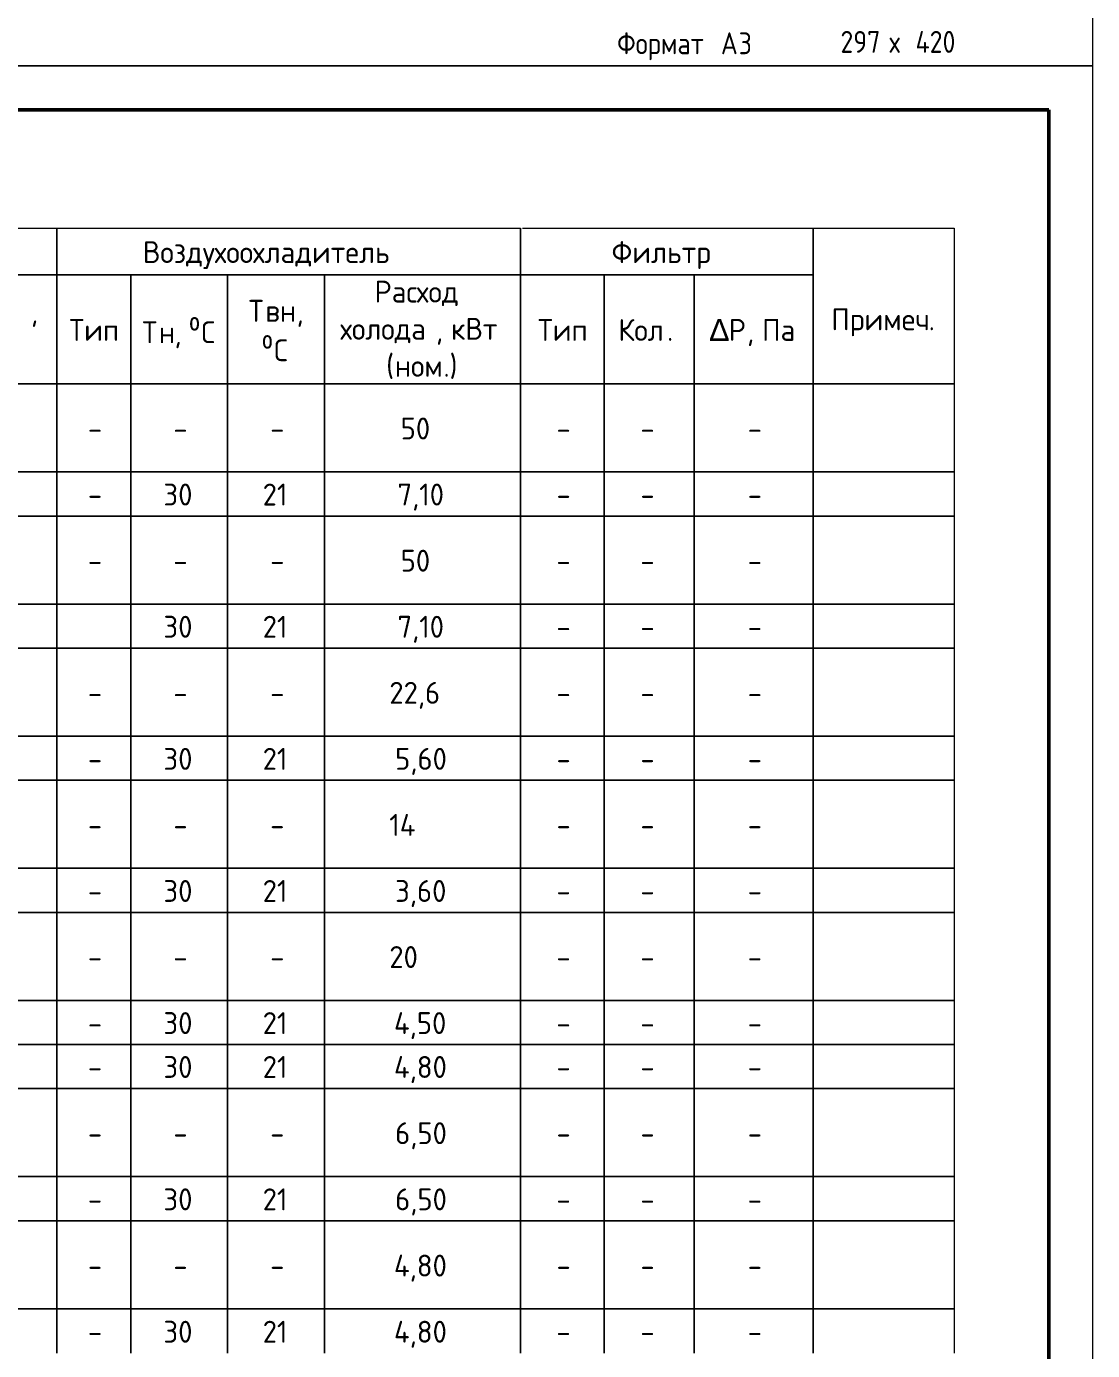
# Model space of a CAD drawing. Header units: millimetres. Extents: x -88595 to 880822, y -1054509 to -148035.
# Drawn here: x -28280 to -16117, y -261909 to -246796 of the extents above; entities that cross this region are included whole.
import ezdxf

# ---------------------------------------------------------------- set-up
doc = ezdxf.new("R2010")
doc.units = ezdxf.units.MM
for name, color, linetype, lineweight in [('Аннотация', 7, 'Continuous', 20), ('Линии', 7, 'Continuous', 9), ('Основная надпись', 7, 'Continuous', 30)]:
    doc.layers.add(name, color=color, linetype=linetype, lineweight=lineweight)
doc.styles.add('$0$Segoe UI Symbol', font='seguisym.ttf', dxfattribs={"height": 2.5})
doc.styles.add('$5$GOST Common_1', font='GOST_Common.ttf', dxfattribs={"height": 2.5})
doc.styles.add('$8$GOST Common', font='GOST_Common.ttf', dxfattribs={"width": 0.9, "height": 2.5})
doc.styles.add('$9$GOST Common', font='GOST_Common.ttf', dxfattribs={"height": 2.5})

msp = doc.modelspace()

# ---------------------------------------------------------------- linework, layer by layer
at = {"layer": 'Линии', "color": 7}
for p, q in [((-30569, -249100), (-27935, -249100)), ((-27935, -249100), (-27935, -249629)), ((-27935, -249100), (-27390, -249100)), ((-27935, -249629), (-27935, -249100)), ((-27390, -249100), (-26285, -249100)), ((-26285, -249100), (-25180, -249100)), ((-25180, -249100), (-22645, -249100)), ((-22645, -249100), (-22645, -249629)), ((-22645, -249629), (-22645, -249100)), ((-22620, -249100), (-20863, -249100)), ((-20863, -249100), (-19306, -249100)), ((-19306, -249100), (-19306, -249629)), ((-19306, -249100), (-17695, -249100)), ((-19306, -249629), (-19306, -249100)), ((-17695, -249100), (-17695, -249629)), ((-27935, -249629), (-30569, -249629)), ((-30569, -249629), (-27935, -249629)), ((-27090, -249629), (-27935, -249629)), ((-27935, -249629), (-27935, -250876)), ((-27935, -249629), (-27090, -249629)), ((-27935, -250876), (-27935, -249629)), ((-25985, -249629), (-27090, -249629)), ((-27090, -249629), (-27090, -250876)), ((-27090, -249629), (-25985, -249629)), ((-27090, -250876), (-27090, -249629)), ((-24880, -249629), (-25985, -249629)), ((-25985, -249629), (-25985, -250876)), ((-25985, -249629), (-24880, -249629)), ((-25985, -250876), (-25985, -249629)), ((-22645, -249629), (-24880, -249629)), ((-24880, -249629), (-24880, -250876)), ((-24880, -249629), (-22645, -249629)), ((-24880, -250876), (-24880, -249629)), ((-21688, -249629), (-22645, -249629)), ((-22645, -249629), (-22645, -250876)), ((-22645, -249629), (-21688, -249629)), ((-22645, -250876), (-22645, -249629)), ((-20663, -249629), (-21688, -249629)), ((-21688, -249629), (-21688, -250876)), ((-21688, -249629), (-20663, -249629)), ((-21688, -250876), (-21688, -249629)), ((-19306, -249629), (-20663, -249629)), ((-20663, -249629), (-20663, -250876)), ((-20663, -249629), (-19306, -249629)), ((-20663, -250876), (-20663, -249629)), ((-19306, -250876), (-19306, -249629)), ((-19306, -249629), (-19306, -250876)), ((-17695, -249629), (-17695, -250876)), ((-27935, -250876), (-30569, -250876)), ((-30569, -250876), (-27935, -250876)), ((-27090, -250876), (-27935, -250876)), ((-27935, -250876), (-27935, -251881)), ((-27935, -250876), (-27090, -250876)), ((-27935, -251881), (-27935, -250876)), ((-25985, -250876), (-27090, -250876)), ((-27090, -250876), (-27090, -251881)), ((-27090, -250876), (-25985, -250876)), ((-27090, -251881), (-27090, -250876)), ((-24880, -250876), (-25985, -250876)), ((-25985, -250876), (-25985, -251881)), ((-25985, -250876), (-24880, -250876)), ((-25985, -251881), (-25985, -250876)), ((-22645, -250876), (-24880, -250876)), ((-24880, -250876), (-24880, -251881)), ((-24880, -250876), (-22645, -250876)), ((-24880, -251881), (-24880, -250876)), ((-21688, -250876), (-22645, -250876)), ((-22645, -250876), (-22645, -251881)), ((-22645, -250876), (-21688, -250876)), ((-22645, -251881), (-22645, -250876)), ((-20663, -250876), (-21688, -250876)), ((-21688, -250876), (-21688, -251881)), ((-21688, -250876), (-20663, -250876)), ((-21688, -251881), (-21688, -250876)), ((-19306, -250876), (-20663, -250876)), ((-20663, -250876), (-20663, -251881)), ((-20663, -250876), (-19306, -250876)), ((-20663, -251881), (-20663, -250876)), ((-17695, -250876), (-19306, -250876)), ((-19306, -250876), (-19306, -251881)), ((-19306, -250876), (-17695, -250876)), ((-19306, -251881), (-19306, -250876)), ((-17695, -250876), (-17695, -251881)), ((-27935, -251881), (-30569, -251881)), ((-30569, -251881), (-27935, -251881)), ((-27090, -251881), (-27935, -251881)), ((-27935, -251881), (-27935, -252384)), ((-27935, -251881), (-27090, -251881)), ((-27935, -252384), (-27935, -251881)), ((-25985, -251881), (-27090, -251881)), ((-27090, -251881), (-27090, -252384)), ((-27090, -251881), (-25985, -251881)), ((-27090, -252384), (-27090, -251881)), ((-24880, -251881), (-25985, -251881)), ((-25985, -251881), (-25985, -252384)), ((-25985, -251881), (-24880, -251881)), ((-25985, -252384), (-25985, -251881)), ((-22645, -251881), (-24880, -251881)), ((-24880, -251881), (-24880, -252384)), ((-24880, -251881), (-22645, -251881)), ((-24880, -252384), (-24880, -251881)), ((-21688, -251881), (-22645, -251881)), ((-22645, -251881), (-22645, -252384)), ((-22645, -251881), (-21688, -251881)), ((-22645, -252384), (-22645, -251881)), ((-20663, -251881), (-21688, -251881)), ((-21688, -251881), (-21688, -252384)), ((-21688, -251881), (-20663, -251881)), ((-21688, -252384), (-21688, -251881)), ((-19306, -251881), (-20663, -251881)), ((-20663, -251881), (-20663, -252384)), ((-20663, -251881), (-19306, -251881)), ((-20663, -252384), (-20663, -251881)), ((-17695, -251881), (-19306, -251881)), ((-19306, -251881), (-19306, -252384)), ((-19306, -251881), (-17695, -251881)), ((-19306, -252384), (-19306, -251881)), ((-17695, -251881), (-17695, -252384)), ((-27935, -252384), (-30569, -252384)), ((-30569, -252384), (-27935, -252384)), ((-27090, -252384), (-27935, -252384)), ((-27935, -252384), (-27090, -252384)), ((-27935, -252384), (-27935, -253389)), ((-27935, -253389), (-27935, -252384)), ((-25985, -252384), (-27090, -252384)), ((-27090, -252384), (-25985, -252384)), ((-27090, -252384), (-27090, -253389)), ((-27090, -253389), (-27090, -252384)), ((-24880, -252384), (-25985, -252384)), ((-25985, -252384), (-24880, -252384)), ((-25985, -252384), (-25985, -253389)), ((-25985, -253389), (-25985, -252384)), ((-22645, -252384), (-24880, -252384)), ((-24880, -252384), (-22645, -252384)), ((-24880, -252384), (-24880, -253389)), ((-24880, -253389), (-24880, -252384)), ((-21688, -252384), (-22645, -252384)), ((-22645, -252384), (-22645, -253389)), ((-22645, -252384), (-21688, -252384)), ((-22645, -253389), (-22645, -252384)), ((-20663, -252384), (-21688, -252384)), ((-21688, -252384), (-21688, -253389)), ((-21688, -252384), (-20663, -252384)), ((-21688, -253389), (-21688, -252384)), ((-19306, -252384), (-20663, -252384)), ((-20663, -252384), (-20663, -253389)), ((-20663, -252384), (-19306, -252384)), ((-20663, -253389), (-20663, -252384)), ((-17695, -252384), (-19306, -252384)), ((-19306, -252384), (-19306, -253389)), ((-19306, -252384), (-17695, -252384)), ((-19306, -253389), (-19306, -252384)), ((-17695, -252384), (-17695, -253389)), ((-27935, -253389), (-30569, -253389)), ((-30569, -253389), (-27935, -253389)), ((-27090, -253389), (-27935, -253389)), ((-27935, -253389), (-27935, -253892)), ((-27935, -253389), (-27090, -253389)), ((-27935, -253892), (-27935, -253389)), ((-25985, -253389), (-27090, -253389)), ((-27090, -253389), (-27090, -253892)), ((-27090, -253389), (-25985, -253389)), ((-27090, -253892), (-27090, -253389)), ((-24880, -253389), (-25985, -253389)), ((-25985, -253389), (-25985, -253892)), ((-25985, -253389), (-24880, -253389)), ((-25985, -253892), (-25985, -253389)), ((-22645, -253389), (-24880, -253389)), ((-24880, -253389), (-24880, -253892)), ((-24880, -253389), (-22645, -253389)), ((-24880, -253892), (-24880, -253389)), ((-21688, -253389), (-22645, -253389)), ((-22645, -253389), (-22645, -253892)), ((-22645, -253389), (-21688, -253389)), ((-22645, -253892), (-22645, -253389)), ((-20663, -253389), (-21688, -253389)), ((-21688, -253389), (-21688, -253892)), ((-21688, -253389), (-20663, -253389)), ((-21688, -253892), (-21688, -253389)), ((-19306, -253389), (-20663, -253389)), ((-20663, -253389), (-20663, -253892)), ((-20663, -253389), (-19306, -253389)), ((-20663, -253892), (-20663, -253389)), ((-17695, -253389), (-19306, -253389)), ((-19306, -253389), (-19306, -253892)), ((-19306, -253389), (-17695, -253389)), ((-19306, -253892), (-19306, -253389)), ((-17695, -253389), (-17695, -253892)), ((-27935, -253892), (-30569, -253892)), ((-30569, -253892), (-27935, -253892)), ((-27090, -253892), (-27935, -253892)), ((-27935, -253892), (-27935, -254897)), ((-27935, -253892), (-27090, -253892)), ((-27935, -254897), (-27935, -253892)), ((-25985, -253892), (-27090, -253892)), ((-27090, -253892), (-27090, -254897)), ((-27090, -253892), (-25985, -253892)), ((-27090, -254897), (-27090, -253892)), ((-24880, -253892), (-25985, -253892)), ((-25985, -253892), (-25985, -254897)), ((-25985, -253892), (-24880, -253892)), ((-25985, -254897), (-25985, -253892)), ((-22645, -253892), (-24880, -253892)), ((-24880, -253892), (-24880, -254897)), ((-24880, -253892), (-22645, -253892)), ((-24880, -254897), (-24880, -253892)), ((-21688, -253892), (-22645, -253892)), ((-22645, -253892), (-22645, -254897)), ((-22645, -253892), (-21688, -253892)), ((-22645, -254897), (-22645, -253892)), ((-20663, -253892), (-21688, -253892)), ((-21688, -253892), (-21688, -254897)), ((-21688, -253892), (-20663, -253892)), ((-21688, -254897), (-21688, -253892)), ((-19306, -253892), (-20663, -253892)), ((-20663, -253892), (-20663, -254897)), ((-20663, -253892), (-19306, -253892)), ((-20663, -254897), (-20663, -253892)), ((-17695, -253892), (-19306, -253892)), ((-19306, -253892), (-19306, -254897)), ((-19306, -253892), (-17695, -253892)), ((-19306, -254897), (-19306, -253892)), ((-17695, -253892), (-17695, -254897)), ((-27935, -254897), (-30569, -254897)), ((-30569, -254897), (-27935, -254897)), ((-27090, -254897), (-27935, -254897)), ((-27935, -254897), (-27935, -255400)), ((-27935, -254897), (-27090, -254897)), ((-27935, -255400), (-27935, -254897)), ((-25985, -254897), (-27090, -254897)), ((-27090, -254897), (-27090, -255400)), ((-27090, -254897), (-25985, -254897)), ((-27090, -255400), (-27090, -254897)), ((-24880, -254897), (-25985, -254897)), ((-25985, -254897), (-25985, -255400)), ((-25985, -254897), (-24880, -254897)), ((-25985, -255400), (-25985, -254897)), ((-22645, -254897), (-24880, -254897)), ((-24880, -254897), (-24880, -255400)), ((-24880, -254897), (-22645, -254897)), ((-24880, -255400), (-24880, -254897)), ((-21688, -254897), (-22645, -254897)), ((-22645, -254897), (-22645, -255400)), ((-22645, -254897), (-21688, -254897)), ((-22645, -255400), (-22645, -254897)), ((-20663, -254897), (-21688, -254897)), ((-21688, -254897), (-21688, -255400)), ((-21688, -254897), (-20663, -254897)), ((-21688, -255400), (-21688, -254897)), ((-19306, -254897), (-20663, -254897)), ((-20663, -254897), (-20663, -255400)), ((-20663, -254897), (-19306, -254897)), ((-20663, -255400), (-20663, -254897)), ((-17695, -254897), (-19306, -254897)), ((-19306, -254897), (-19306, -255400)), ((-19306, -254897), (-17695, -254897)), ((-19306, -255400), (-19306, -254897)), ((-17695, -254897), (-17695, -255400)), ((-27935, -255400), (-30569, -255400)), ((-30569, -255400), (-27935, -255400)), ((-27090, -255400), (-27935, -255400)), ((-27935, -255400), (-27935, -256405)), ((-27935, -255400), (-27090, -255400)), ((-27935, -256405), (-27935, -255400)), ((-25985, -255400), (-27090, -255400)), ((-27090, -255400), (-27090, -256405)), ((-27090, -255400), (-25985, -255400)), ((-27090, -256405), (-27090, -255400)), ((-24880, -255400), (-25985, -255400)), ((-25985, -255400), (-25985, -256405)), ((-25985, -255400), (-24880, -255400)), ((-25985, -256405), (-25985, -255400)), ((-22645, -255400), (-24880, -255400)), ((-24880, -255400), (-24880, -256405)), ((-24880, -255400), (-22645, -255400)), ((-24880, -256405), (-24880, -255400)), ((-21688, -255400), (-22645, -255400)), ((-22645, -255400), (-22645, -256405)), ((-22645, -255400), (-21688, -255400)), ((-22645, -256405), (-22645, -255400)), ((-20663, -255400), (-21688, -255400)), ((-21688, -255400), (-21688, -256405)), ((-21688, -255400), (-20663, -255400)), ((-21688, -256405), (-21688, -255400)), ((-19306, -255400), (-20663, -255400)), ((-20663, -255400), (-20663, -256405)), ((-20663, -255400), (-19306, -255400)), ((-20663, -256405), (-20663, -255400)), ((-17695, -255400), (-19306, -255400)), ((-19306, -255400), (-19306, -256405)), ((-19306, -255400), (-17695, -255400)), ((-19306, -256405), (-19306, -255400)), ((-17695, -255400), (-17695, -256405)), ((-27935, -256405), (-30569, -256405)), ((-30569, -256405), (-27935, -256405)), ((-27090, -256405), (-27935, -256405)), ((-27935, -256405), (-27935, -256908)), ((-27935, -256405), (-27090, -256405)), ((-27935, -256908), (-27935, -256405)), ((-25985, -256405), (-27090, -256405)), ((-27090, -256405), (-27090, -256908)), ((-27090, -256405), (-25985, -256405)), ((-27090, -256908), (-27090, -256405)), ((-24880, -256405), (-25985, -256405)), ((-25985, -256405), (-25985, -256908)), ((-25985, -256405), (-24880, -256405)), ((-25985, -256908), (-25985, -256405)), ((-22645, -256405), (-24880, -256405)), ((-24880, -256405), (-24880, -256908)), ((-24880, -256405), (-22645, -256405)), ((-24880, -256908), (-24880, -256405)), ((-21688, -256405), (-22645, -256405)), ((-22645, -256405), (-22645, -256908)), ((-22645, -256405), (-21688, -256405)), ((-22645, -256908), (-22645, -256405)), ((-20663, -256405), (-21688, -256405)), ((-21688, -256405), (-21688, -256908)), ((-21688, -256405), (-20663, -256405)), ((-21688, -256908), (-21688, -256405)), ((-19306, -256405), (-20663, -256405)), ((-20663, -256405), (-20663, -256908)), ((-20663, -256405), (-19306, -256405)), ((-20663, -256908), (-20663, -256405)), ((-17695, -256405), (-19306, -256405)), ((-19306, -256405), (-19306, -256908)), ((-19306, -256405), (-17695, -256405)), ((-19306, -256908), (-19306, -256405)), ((-17695, -256405), (-17695, -256908)), ((-27935, -256908), (-30569, -256908)), ((-30569, -256908), (-27935, -256908)), ((-27090, -256908), (-27935, -256908)), ((-27935, -256908), (-27935, -257914)), ((-27935, -256908), (-27090, -256908)), ((-27935, -257914), (-27935, -256908)), ((-25985, -256908), (-27090, -256908)), ((-27090, -256908), (-27090, -257914)), ((-27090, -256908), (-25985, -256908)), ((-27090, -257914), (-27090, -256908)), ((-24880, -256908), (-25985, -256908)), ((-25985, -256908), (-25985, -257914)), ((-25985, -256908), (-24880, -256908)), ((-25985, -257914), (-25985, -256908)), ((-22645, -256908), (-24880, -256908)), ((-24880, -256908), (-24880, -257914)), ((-24880, -256908), (-22645, -256908)), ((-24880, -257914), (-24880, -256908)), ((-21688, -256908), (-22645, -256908)), ((-22645, -256908), (-22645, -257914)), ((-22645, -256908), (-21688, -256908)), ((-22645, -257914), (-22645, -256908)), ((-20663, -256908), (-21688, -256908)), ((-21688, -256908), (-21688, -257914)), ((-21688, -256908), (-20663, -256908)), ((-21688, -257914), (-21688, -256908)), ((-19306, -256908), (-20663, -256908)), ((-20663, -256908), (-20663, -257914)), ((-20663, -256908), (-19306, -256908)), ((-20663, -257914), (-20663, -256908)), ((-17695, -256908), (-19306, -256908)), ((-19306, -256908), (-19306, -257914)), ((-19306, -256908), (-17695, -256908)), ((-19306, -257914), (-19306, -256908)), ((-17695, -256908), (-17695, -257914)), ((-27935, -257914), (-30569, -257914)), ((-30569, -257914), (-27935, -257914)), ((-27090, -257914), (-27935, -257914)), ((-27935, -257914), (-27935, -258416)), ((-27935, -257914), (-27090, -257914)), ((-27935, -258416), (-27935, -257914)), ((-25985, -257914), (-27090, -257914)), ((-27090, -257914), (-27090, -258416)), ((-27090, -257914), (-25985, -257914)), ((-27090, -258416), (-27090, -257914)), ((-24880, -257914), (-25985, -257914)), ((-25985, -257914), (-25985, -258416)), ((-25985, -257914), (-24880, -257914)), ((-25985, -258416), (-25985, -257914)), ((-22645, -257914), (-24880, -257914)), ((-24880, -257914), (-24880, -258416)), ((-24880, -257914), (-22645, -257914)), ((-24880, -258416), (-24880, -257914)), ((-21688, -257914), (-22645, -257914)), ((-22645, -257914), (-22645, -258416)), ((-22645, -257914), (-21688, -257914)), ((-22645, -258416), (-22645, -257914)), ((-20663, -257914), (-21688, -257914)), ((-21688, -257914), (-21688, -258416)), ((-21688, -257914), (-20663, -257914)), ((-21688, -258416), (-21688, -257914)), ((-19306, -257914), (-20663, -257914)), ((-20663, -257914), (-20663, -258416)), ((-20663, -257914), (-19306, -257914)), ((-20663, -258416), (-20663, -257914)), ((-17695, -257914), (-19306, -257914)), ((-19306, -257914), (-19306, -258416)), ((-19306, -257914), (-17695, -257914)), ((-19306, -258416), (-19306, -257914)), ((-17695, -257914), (-17695, -258416)), ((-27935, -258416), (-30569, -258416)), ((-30569, -258416), (-27935, -258416)), ((-27935, -258414), (-27935, -258919)), ((-27935, -258919), (-27935, -258414)), ((-27090, -258416), (-27935, -258416)), ((-27935, -258416), (-27090, -258416)), ((-27090, -258414), (-27090, -258919)), ((-27090, -258919), (-27090, -258414)), ((-25985, -258416), (-27090, -258416)), ((-27090, -258416), (-25985, -258416)), ((-25985, -258414), (-25985, -258919)), ((-25985, -258919), (-25985, -258414)), ((-24880, -258416), (-25985, -258416)), ((-25985, -258416), (-24880, -258416)), ((-24880, -258414), (-24880, -258919)), ((-24880, -258919), (-24880, -258414)), ((-22645, -258416), (-24880, -258416)), ((-24880, -258416), (-22645, -258416)), ((-22645, -258414), (-22645, -258919)), ((-22645, -258919), (-22645, -258414)), ((-21688, -258416), (-22645, -258416)), ((-22645, -258416), (-21688, -258416)), ((-21688, -258414), (-21688, -258919)), ((-21688, -258919), (-21688, -258414)), ((-20663, -258416), (-21688, -258416)), ((-21688, -258416), (-20663, -258416)), ((-20663, -258414), (-20663, -258919)), ((-20663, -258919), (-20663, -258414)), ((-19306, -258416), (-20663, -258416)), ((-20663, -258416), (-19306, -258416)), ((-19306, -258414), (-19306, -258919)), ((-19306, -258919), (-19306, -258414)), ((-17695, -258416), (-19306, -258416)), ((-19306, -258416), (-17695, -258416)), ((-17695, -258414), (-17695, -258919)), ((-27935, -258919), (-30569, -258919)), ((-30569, -258919), (-27935, -258919)), ((-27935, -258919), (-30569, -258919)), ((-27090, -258919), (-27935, -258919)), ((-27935, -258919), (-27935, -259924)), ((-27935, -258919), (-27090, -258919)), ((-27935, -259924), (-27935, -258919)), ((-27090, -258919), (-27935, -258919)), ((-25985, -258919), (-27090, -258919)), ((-27090, -258919), (-27090, -259924)), ((-27090, -258919), (-25985, -258919)), ((-27090, -259924), (-27090, -258919)), ((-25985, -258919), (-27090, -258919)), ((-24880, -258919), (-25985, -258919)), ((-25985, -258919), (-25985, -259924)), ((-25985, -258919), (-24880, -258919)), ((-25985, -259924), (-25985, -258919)), ((-24880, -258919), (-25985, -258919)), ((-22645, -258919), (-24880, -258919)), ((-24880, -258919), (-24880, -259924)), ((-24880, -258919), (-22645, -258919)), ((-24880, -259924), (-24880, -258919)), ((-22645, -258919), (-24880, -258919)), ((-21688, -258919), (-22645, -258919)), ((-22645, -258919), (-22645, -259924)), ((-22645, -258919), (-21688, -258919)), ((-22645, -259924), (-22645, -258919)), ((-21688, -258919), (-22645, -258919)), ((-20663, -258919), (-21688, -258919)), ((-21688, -258919), (-21688, -259924)), ((-21688, -258919), (-20663, -258919)), ((-21688, -259924), (-21688, -258919)), ((-20663, -258919), (-21688, -258919)), ((-19306, -258919), (-20663, -258919)), ((-20663, -258919), (-20663, -259924)), ((-20663, -258919), (-19306, -258919)), ((-20663, -259924), (-20663, -258919)), ((-19306, -258919), (-20663, -258919)), ((-17695, -258919), (-19306, -258919)), ((-19306, -258919), (-19306, -259924)), ((-19306, -258919), (-17695, -258919)), ((-19306, -259924), (-19306, -258919)), ((-17695, -258919), (-19306, -258919)), ((-17695, -258919), (-17695, -259924)), ((-27935, -259924), (-30569, -259924)), ((-30569, -259924), (-27935, -259924)), ((-27090, -259924), (-27935, -259924)), ((-27935, -259924), (-27935, -260430)), ((-27935, -259924), (-27090, -259924)), ((-27935, -260430), (-27935, -259924)), ((-25985, -259924), (-27090, -259924)), ((-27090, -259924), (-27090, -260430)), ((-27090, -259924), (-25985, -259924)), ((-27090, -260430), (-27090, -259924)), ((-24880, -259924), (-25985, -259924)), ((-25985, -259924), (-25985, -260430)), ((-25985, -259924), (-24880, -259924)), ((-25985, -260430), (-25985, -259924)), ((-22645, -259924), (-24880, -259924)), ((-24880, -259924), (-24880, -260430)), ((-24880, -259924), (-22645, -259924)), ((-24880, -260430), (-24880, -259924)), ((-21688, -259924), (-22645, -259924)), ((-22645, -259924), (-22645, -260430)), ((-22645, -259924), (-21688, -259924)), ((-22645, -260430), (-22645, -259924)), ((-20663, -259924), (-21688, -259924)), ((-21688, -259924), (-21688, -260430)), ((-21688, -259924), (-20663, -259924)), ((-21688, -260430), (-21688, -259924)), ((-19306, -259924), (-20663, -259924)), ((-20663, -259924), (-20663, -260430)), ((-20663, -259924), (-19306, -259924)), ((-20663, -260430), (-20663, -259924)), ((-17695, -259924), (-19306, -259924)), ((-19306, -259924), (-19306, -260430)), ((-19306, -259924), (-17695, -259924)), ((-19306, -260430), (-19306, -259924)), ((-17695, -259924), (-17695, -260430)), ((-27935, -260430), (-30569, -260430)), ((-30569, -260430), (-27935, -260430)), ((-27090, -260430), (-27935, -260430)), ((-27935, -260430), (-27935, -261435)), ((-27935, -260430), (-27090, -260430)), ((-27935, -261435), (-27935, -260430)), ((-25985, -260430), (-27090, -260430)), ((-27090, -260430), (-27090, -261435)), ((-27090, -260430), (-25985, -260430)), ((-27090, -261435), (-27090, -260430)), ((-24880, -260430), (-25985, -260430)), ((-25985, -260430), (-25985, -261435)), ((-25985, -260430), (-24880, -260430)), ((-25985, -261435), (-25985, -260430)), ((-22645, -260430), (-24880, -260430)), ((-24880, -260430), (-24880, -261435)), ((-24880, -260430), (-22645, -260430)), ((-24880, -261435), (-24880, -260430)), ((-21688, -260430), (-22645, -260430)), ((-22645, -260430), (-22645, -261435)), ((-22645, -260430), (-21688, -260430)), ((-22645, -261435), (-22645, -260430)), ((-20663, -260430), (-21688, -260430)), ((-21688, -260430), (-21688, -261435)), ((-21688, -260430), (-20663, -260430)), ((-21688, -261435), (-21688, -260430)), ((-19306, -260430), (-20663, -260430)), ((-20663, -260430), (-20663, -261435)), ((-20663, -260430), (-19306, -260430)), ((-20663, -261435), (-20663, -260430)), ((-17695, -260430), (-19306, -260430)), ((-19306, -260430), (-19306, -261435)), ((-19306, -260430), (-17695, -260430)), ((-19306, -261435), (-19306, -260430)), ((-17695, -260430), (-17695, -261435)), ((-27935, -261435), (-30569, -261435)), ((-30569, -261435), (-27935, -261435)), ((-27090, -261435), (-27935, -261435)), ((-27935, -261435), (-27935, -261941)), ((-27935, -261435), (-27090, -261435)), ((-27935, -261941), (-27935, -261435)), ((-25985, -261435), (-27090, -261435)), ((-27090, -261435), (-27090, -261941)), ((-27090, -261435), (-25985, -261435)), ((-27090, -261941), (-27090, -261435)), ((-24880, -261435), (-25985, -261435)), ((-25985, -261435), (-25985, -261941)), ((-25985, -261435), (-24880, -261435)), ((-25985, -261941), (-25985, -261435)), ((-22645, -261435), (-24880, -261435)), ((-24880, -261435), (-24880, -261941)), ((-24880, -261435), (-22645, -261435)), ((-24880, -261941), (-24880, -261435)), ((-21688, -261435), (-22645, -261435)), ((-22645, -261435), (-22645, -261941)), ((-22645, -261435), (-21688, -261435)), ((-22645, -261941), (-22645, -261435)), ((-20663, -261435), (-21688, -261435)), ((-21688, -261435), (-21688, -261941)), ((-21688, -261435), (-20663, -261435)), ((-21688, -261941), (-21688, -261435)), ((-19306, -261435), (-20663, -261435)), ((-20663, -261435), (-20663, -261941)), ((-20663, -261435), (-19306, -261435)), ((-20663, -261941), (-20663, -261435)), ((-17695, -261435), (-19306, -261435)), ((-19306, -261435), (-19306, -261941)), ((-19306, -261435), (-17695, -261435)), ((-19306, -261941), (-19306, -261435)), ((-17695, -261435), (-17695, -261941))]:
    msp.add_line(p, q, dxfattribs=at)
at = {"layer": 'Основная надпись', "lineweight": 20}
for p, q in [((-16117, -217546), (-16117, -247246)), ((-16117, -247246), (-58117, -247246)), ((-58117, -247246), (-16117, -247246)), ((-16117, -247246), (-16117, -276946))]:
    msp.add_line(p, q, dxfattribs=at)
at = {"layer": 'Основная надпись', "lineweight": 50}
for p, q in [((-16617, -247746), (-56117, -247746)), ((-16617, -276446), (-16617, -247746))]:
    msp.add_line(p, q, dxfattribs=at)

# ---------------------------------------------------------------- texts
at = {"layer": 'Аннотация', "char_height": 250, "attachment_point": 1}
for s, insert, width, style in [('Воздухоохладитель', (-26952, -249247), 3775.95, '$9$GOST Common'), ('Фильтр', (-21604, -249247), 1443.04, '$9$GOST Common'), ('Расход', (-24309, -249698), 1314.77, '$9$GOST Common'), ('\\fGOST Common|b0|i0|c204|p34|;T', (-25754, -249917), 240.51, '$9$GOST Common'), ('\\fSegoe UI Symbol|b0|i0|c238|p34|;⁰', (-26419, -250161), 152.32, '$0$Segoe UI Symbol'), ('вн', (-25555, -249917), 432.91, '$9$GOST Common'), ('кВт', (-23436, -250122), 737.55, '$9$GOST Common'), ('Примеч', (-19097, -250014), 1346.84, '$9$GOST Common'), (', ', (-28228, -249917), 208.44, '$9$GOST Common'), ('Тип', (-27791, -250135), 673.42, '$9$GOST Common'), ('\\fGOST Common|b0|i0|c204|p34|;T', (-26968, -250161), 240.51, '$9$GOST Common'), ('\\fGOST Common|b0|i0|c204|p34|;н', (-26769, -250161), 216.46, '$9$GOST Common'), ('\\fGOST Common|b0|i0|c204|p34|;C', (-26293, -250161), 216.46, '$9$GOST Common'), (', ', (-25198, -249917), 208.44, '$9$GOST Common'), ('холода', (-24699, -250122), 1322.78, '$9$GOST Common'), ('Тип', (-22445, -250135), 673.42, '$9$GOST Common'), ('Кол', (-21527, -250135), 673.42, '$9$GOST Common'), ('∆Р', (-20482, -250135), 513.08, '$5$GOST Common_1'), ('Па', (-19887, -250135), 481.01, '$9$GOST Common'), ('\\fGOST Common|b0|i0|c204|p34|;.', (-17986, -250014), 88.19, '$9$GOST Common'), (', ', (-26591, -250161), 208.44, '$9$GOST Common'), ('\\fSegoe UI Symbol|b0|i0|c238|p34|;⁰', (-25588, -250367), 152.32, '$0$Segoe UI Symbol'), ('\\fGOST Common|b0|i0|c204|p34|;C', (-25463, -250367), 216.46, '$9$GOST Common'), (', ', (-23608, -250122), 208.44, '$9$GOST Common'), ('\\fGOST Common|b0|i0|c204|p34|;.', (-20971, -250135), 88.19, '$9$GOST Common'), (', ', (-20059, -250135), 208.44, '$9$GOST Common'), ('\\fGOST Common|b0|i0|c204|p34|;(', (-24176, -250545), 120.25, '$9$GOST Common'), ('.)', (-23522, -250545), 208.44, '$9$GOST Common'), ('ном', (-24077, -250545), 673.42, '$9$GOST Common'), ('50', (-24011, -251260), 994.09, '$9$GOST Common'), ('\\fGOST Common|b0|i0|c204|p34|;-', (-27579, -251260), 160.34, '$9$GOST Common'), ('\\fGOST Common|b0|i0|c204|p34|;-', (-26604, -251260), 160.34, '$9$GOST Common'), ('\\fGOST Common|b0|i0|c204|p34|;-', (-25499, -251260), 160.34, '$9$GOST Common'), ('\\fGOST Common|b0|i0|c204|p34|;-', (-22233, -251260), 160.34, '$9$GOST Common'), ('\\fGOST Common|b0|i0|c204|p34|;-', (-21275, -251260), 160.34, '$9$GOST Common'), ('\\fGOST Common|b0|i0|c204|p34|;-', (-20051, -251260), 160.34, '$9$GOST Common'), ('30', (-26717, -252014), 432.91, '$9$GOST Common'), ('21', (-25585, -252014), 368.78, '$9$GOST Common'), ('7,10', (-24047, -252014), 689.45, '$9$GOST Common'), ('\\fGOST Common|b0|i0|c204|p34|;-', (-27579, -252014), 160.34, '$9$GOST Common'), ('\\fGOST Common|b0|i0|c204|p34|;-', (-22233, -252014), 160.34, '$9$GOST Common'), ('\\fGOST Common|b0|i0|c204|p34|;-', (-21275, -252014), 160.34, '$9$GOST Common'), ('\\fGOST Common|b0|i0|c204|p34|;-', (-20051, -252014), 160.34, '$9$GOST Common'), ('50', (-24011, -252769), 994.09, '$9$GOST Common'), ('\\fGOST Common|b0|i0|c204|p34|;-', (-27579, -252769), 160.34, '$9$GOST Common'), ('\\fGOST Common|b0|i0|c204|p34|;-', (-26604, -252769), 160.34, '$9$GOST Common'), ('\\fGOST Common|b0|i0|c204|p34|;-', (-25499, -252769), 160.34, '$9$GOST Common'), ('\\fGOST Common|b0|i0|c204|p34|;-', (-22233, -252769), 160.34, '$9$GOST Common'), ('\\fGOST Common|b0|i0|c204|p34|;-', (-21275, -252769), 160.34, '$9$GOST Common'), ('\\fGOST Common|b0|i0|c204|p34|;-', (-20051, -252769), 160.34, '$9$GOST Common'), ('30', (-26717, -253523), 432.91, '$9$GOST Common'), ('21', (-25585, -253523), 368.78, '$9$GOST Common'), ('7,10', (-24047, -253523), 689.45, '$9$GOST Common'), ('\\fGOST Common|b0|i0|c204|p34|;-', (-22233, -253523), 160.34, '$9$GOST Common'), ('\\fGOST Common|b0|i0|c204|p34|;-', (-21275, -253523), 160.34, '$9$GOST Common'), ('\\fGOST Common|b0|i0|c204|p34|;-', (-20051, -253523), 160.34, '$9$GOST Common'), ('22,6', (-24140, -254277), 905.91, '$9$GOST Common'), ('\\fGOST Common|b0|i0|c204|p34|;-', (-27579, -254277), 160.34, '$9$GOST Common'), ('\\fGOST Common|b0|i0|c204|p34|;-', (-26604, -254277), 160.34, '$9$GOST Common'), ('\\fGOST Common|b0|i0|c204|p34|;-', (-25499, -254277), 160.34, '$9$GOST Common'), ('\\fGOST Common|b0|i0|c204|p34|;-', (-22233, -254277), 160.34, '$9$GOST Common'), ('\\fGOST Common|b0|i0|c204|p34|;-', (-21275, -254277), 160.34, '$9$GOST Common'), ('\\fGOST Common|b0|i0|c204|p34|;-', (-20051, -254277), 160.34, '$9$GOST Common'), ('30', (-26717, -255031), 432.91, '$9$GOST Common'), ('21', (-25585, -255031), 368.78, '$9$GOST Common'), ('5,60', (-24074, -255031), 753.59, '$9$GOST Common'), ('\\fGOST Common|b0|i0|c204|p34|;-', (-27579, -255031), 160.34, '$9$GOST Common'), ('\\fGOST Common|b0|i0|c204|p34|;-', (-22233, -255031), 160.34, '$9$GOST Common'), ('\\fGOST Common|b0|i0|c204|p34|;-', (-21275, -255031), 160.34, '$9$GOST Common'), ('\\fGOST Common|b0|i0|c204|p34|;-', (-20051, -255031), 160.34, '$9$GOST Common'), ('14', (-24140, -255785), 905.91, '$9$GOST Common'), ('\\fGOST Common|b0|i0|c204|p34|;-', (-27579, -255785), 160.34, '$9$GOST Common'), ('\\fGOST Common|b0|i0|c204|p34|;-', (-26604, -255785), 160.34, '$9$GOST Common'), ('\\fGOST Common|b0|i0|c204|p34|;-', (-25499, -255785), 160.34, '$9$GOST Common'), ('\\fGOST Common|b0|i0|c204|p34|;-', (-22233, -255785), 160.34, '$9$GOST Common'), ('\\fGOST Common|b0|i0|c204|p34|;-', (-21275, -255785), 160.34, '$9$GOST Common'), ('\\fGOST Common|b0|i0|c204|p34|;-', (-20051, -255785), 160.34, '$9$GOST Common'), ('30', (-26717, -256539), 432.91, '$9$GOST Common'), ('21', (-25585, -256539), 368.78, '$9$GOST Common'), ('3,60', (-24074, -256539), 753.59, '$9$GOST Common'), ('\\fGOST Common|b0|i0|c204|p34|;-', (-27579, -256539), 160.34, '$9$GOST Common'), ('\\fGOST Common|b0|i0|c204|p34|;-', (-22233, -256539), 160.34, '$9$GOST Common'), ('\\fGOST Common|b0|i0|c204|p34|;-', (-21275, -256539), 160.34, '$9$GOST Common'), ('\\fGOST Common|b0|i0|c204|p34|;-', (-20051, -256539), 160.34, '$9$GOST Common'), ('20', (-24140, -257293), 905.91, '$9$GOST Common'), ('\\fGOST Common|b0|i0|c204|p34|;-', (-27579, -257293), 160.34, '$9$GOST Common'), ('\\fGOST Common|b0|i0|c204|p34|;-', (-26604, -257293), 160.34, '$9$GOST Common'), ('\\fGOST Common|b0|i0|c204|p34|;-', (-25499, -257293), 160.34, '$9$GOST Common'), ('\\fGOST Common|b0|i0|c204|p34|;-', (-22233, -257293), 160.34, '$9$GOST Common'), ('\\fGOST Common|b0|i0|c204|p34|;-', (-21275, -257293), 160.34, '$9$GOST Common'), ('\\fGOST Common|b0|i0|c204|p34|;-', (-20051, -257293), 160.34, '$9$GOST Common'), ('30', (-26717, -258047), 432.91, '$9$GOST Common'), ('21', (-25585, -258047), 368.78, '$9$GOST Common'), ('4,50', (-24087, -258047), 777.64, '$9$GOST Common'), ('\\fGOST Common|b0|i0|c204|p34|;-', (-27579, -258047), 160.34, '$9$GOST Common'), ('\\fGOST Common|b0|i0|c204|p34|;-', (-22233, -258047), 160.34, '$9$GOST Common'), ('\\fGOST Common|b0|i0|c204|p34|;-', (-21275, -258047), 160.34, '$9$GOST Common'), ('\\fGOST Common|b0|i0|c204|p34|;-', (-20051, -258047), 160.34, '$9$GOST Common'), ('30', (-26717, -258548), 432.91, '$9$GOST Common'), ('21', (-25585, -258548), 368.78, '$9$GOST Common'), ('4,80', (-24087, -258548), 777.64, '$9$GOST Common'), ('\\fGOST Common|b0|i0|c204|p34|;-', (-27579, -258548), 160.34, '$9$GOST Common'), ('\\fGOST Common|b0|i0|c204|p34|;-', (-22233, -258548), 160.34, '$9$GOST Common'), ('\\fGOST Common|b0|i0|c204|p34|;-', (-21275, -258548), 160.34, '$9$GOST Common'), ('\\fGOST Common|b0|i0|c204|p34|;-', (-20051, -258548), 160.34, '$9$GOST Common'), ('6,50', (-24074, -259304), 753.59, '$9$GOST Common'), ('\\fGOST Common|b0|i0|c204|p34|;-', (-27579, -259304), 160.34, '$9$GOST Common'), ('\\fGOST Common|b0|i0|c204|p34|;-', (-26604, -259304), 160.34, '$9$GOST Common'), ('\\fGOST Common|b0|i0|c204|p34|;-', (-25499, -259304), 160.34, '$9$GOST Common'), ('\\fGOST Common|b0|i0|c204|p34|;-', (-22233, -259304), 160.34, '$9$GOST Common'), ('\\fGOST Common|b0|i0|c204|p34|;-', (-21275, -259304), 160.34, '$9$GOST Common'), ('\\fGOST Common|b0|i0|c204|p34|;-', (-20051, -259304), 160.34, '$9$GOST Common'), ('30', (-26717, -260059), 432.91, '$9$GOST Common'), ('21', (-25585, -260059), 368.78, '$9$GOST Common'), ('6,50', (-24074, -260059), 753.59, '$9$GOST Common'), ('\\fGOST Common|b0|i0|c204|p34|;-', (-27579, -260059), 160.34, '$9$GOST Common'), ('\\fGOST Common|b0|i0|c204|p34|;-', (-22233, -260059), 160.34, '$9$GOST Common'), ('\\fGOST Common|b0|i0|c204|p34|;-', (-21275, -260059), 160.34, '$9$GOST Common'), ('\\fGOST Common|b0|i0|c204|p34|;-', (-20051, -260059), 160.34, '$9$GOST Common'), ('4,80', (-24087, -260815), 777.64, '$9$GOST Common'), ('\\fGOST Common|b0|i0|c204|p34|;-', (-27579, -260815), 160.34, '$9$GOST Common'), ('\\fGOST Common|b0|i0|c204|p34|;-', (-26604, -260815), 160.34, '$9$GOST Common'), ('\\fGOST Common|b0|i0|c204|p34|;-', (-25499, -260815), 160.34, '$9$GOST Common'), ('\\fGOST Common|b0|i0|c204|p34|;-', (-22233, -260815), 160.34, '$9$GOST Common'), ('\\fGOST Common|b0|i0|c204|p34|;-', (-21275, -260815), 160.34, '$9$GOST Common'), ('\\fGOST Common|b0|i0|c204|p34|;-', (-20051, -260815), 160.34, '$9$GOST Common'), ('30', (-26717, -261570), 432.91, '$9$GOST Common'), ('21', (-25585, -261570), 368.78, '$9$GOST Common'), ('4,80', (-24087, -261570), 777.64, '$9$GOST Common'), ('\\fGOST Common|b0|i0|c204|p34|;-', (-27579, -261570), 160.34, '$9$GOST Common'), ('\\fGOST Common|b0|i0|c204|p34|;-', (-22233, -261570), 160.34, '$9$GOST Common'), ('\\fGOST Common|b0|i0|c204|p34|;-', (-21275, -261570), 160.34, '$9$GOST Common'), ('\\fGOST Common|b0|i0|c204|p34|;-', (-20051, -261570), 160.34, '$9$GOST Common')]:
    msp.add_mtext(s, dxfattribs=dict(at, insert=insert, width=width, style=style))
at = {"layer": 'Основная надпись', "lineweight": 9, "char_height": 250, "attachment_point": 1, "style": '$8$GOST Common'}
for s, insert, width in [('Формат', (-21541, -246863), 1342.02), ('\\fGOST Common|b0|i0|c204|p34|;\\W.9; ', (-20434, -246863), 93.8), ('\\fGOST Common|b0|i0|c204|p34|;\\W.9;А', (-20357, -246863), 245.32), ('\\fGOST Common|b0|i0|c204|p34|;\\W.9;3', (-20154, -246863), 194.81), ('297 ', (-18993, -246847), 678.23), ('\\fGOST Common|b0|i0|c204|p34|;\\W.9;х', (-18434, -246847), 194.81), (' 420', (-18273, -246847), 699.87)]:
    msp.add_mtext(s, dxfattribs=dict(at, insert=insert, width=width))

doc.saveas('drawing.dxf')
